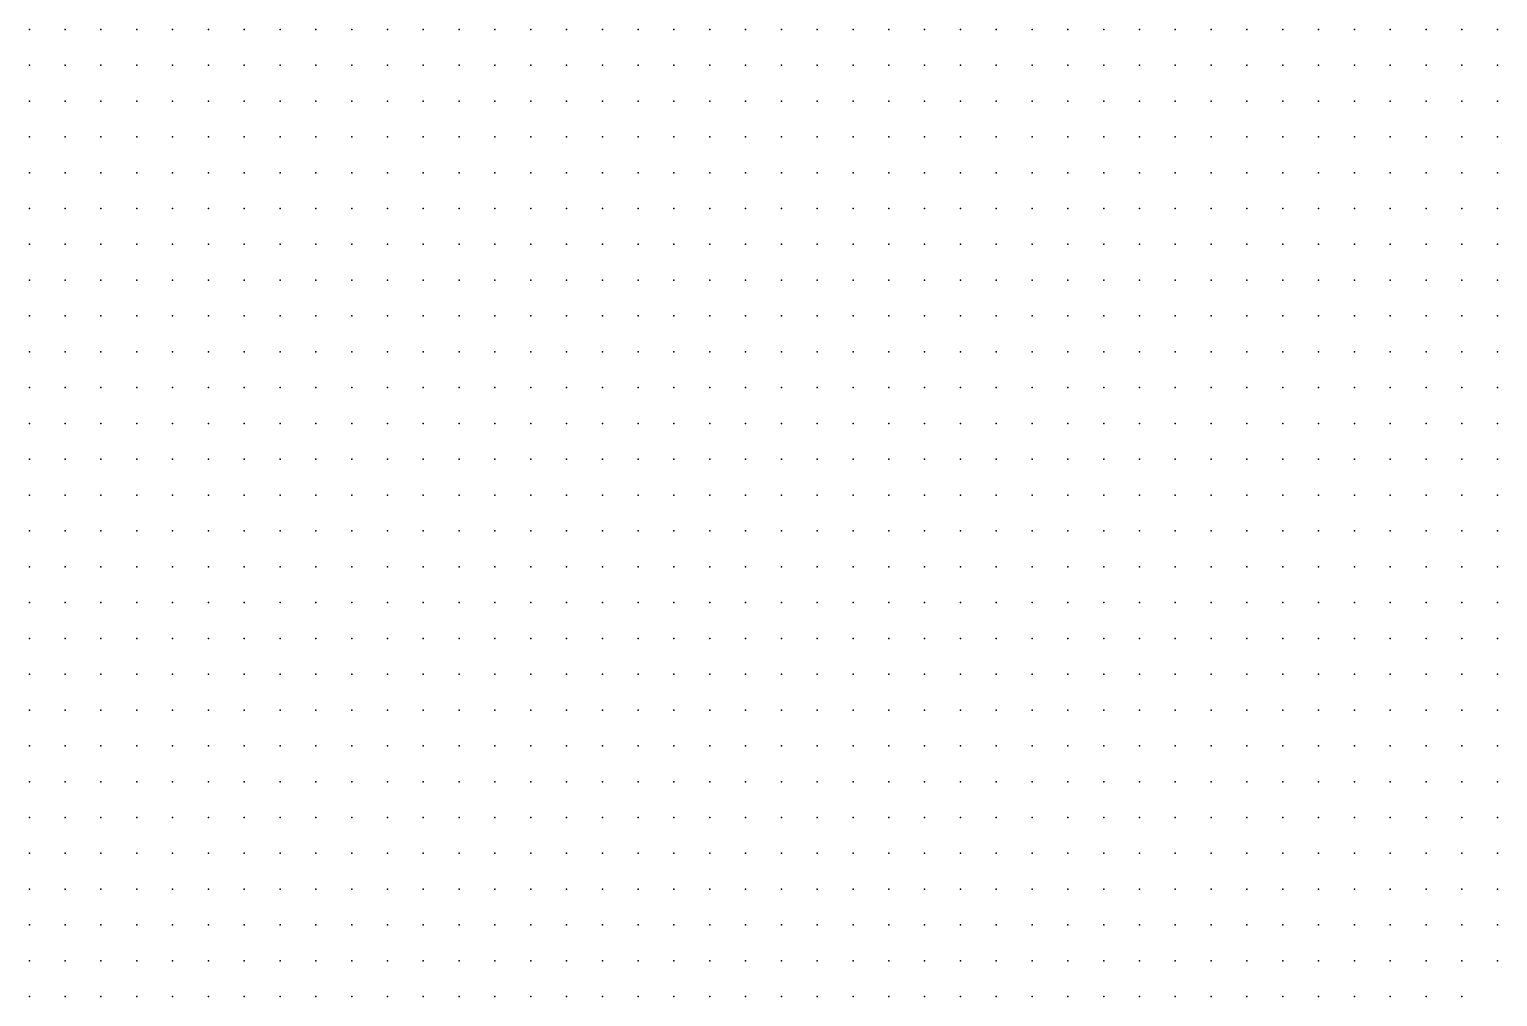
# Model space of a CAD drawing. Extents: x 1742705 to 1743120, y 4677765 to 4678040.
# Drawn here: x 1742915 to 1743120, y 4677765 to 4677900 of the extents above; entities that cross this region are included whole.
import ezdxf

# ---------------------------------------------------------------- set-up
doc = ezdxf.new("R2010")
doc.units = 0
doc.layers.add('010100', color=7, linetype='CONTINUOUS')

msp = doc.modelspace()

# ---------------------------------------------------------------- linework, layer by layer
at = {"layer": '010100', "color": 2}
for p in [(1742915, 4677900, 130.93), (1742920, 4677900, 129.11), (1742925, 4677900, 126.43), (1742930, 4677900, 124.51), (1742935, 4677900, 123.32), (1742940, 4677900, 122.11), (1742945, 4677900, 120.88), (1742950, 4677900, 119.75), (1742955, 4677900, 118.67), (1742960, 4677900, 117.59), (1742965, 4677900, 116.53), (1742970, 4677900, 115.55), (1742975, 4677900, 114.6), (1742980, 4677900, 113.49), (1742985, 4677900, 112.29), (1742990, 4677900, 110.99), (1742995, 4677900, 109.72), (1743000, 4677900, 108.77), (1743005, 4677900, 107.85), (1743010, 4677900, 106.98), (1743015, 4677900, 106.08), (1743020, 4677900, 105.12), (1743025, 4677900, 103.92), (1743030, 4677900, 102.68), (1743035, 4677900, 102.12), (1743040, 4677900, 101.35), (1743045, 4677900, 100.65), (1743050, 4677900, 100.08), (1743055, 4677900, 100), (1743060, 4677900, 98.77), (1743065, 4677900, 97.41), (1743070, 4677900, 95.93), (1743075, 4677900, 94.57), (1743080, 4677900, 93.33), (1743085, 4677900, 92.09), (1743090, 4677900, 90.85), (1743095, 4677900, 90), (1743100, 4677900, 88.87), (1743105, 4677900, 87.74), (1743110, 4677900, 86.69), (1743115, 4677900, 85.89), (1743120, 4677900, 85.73), (1742915, 4677895, 129.74), (1742920, 4677895, 127.72), (1742925, 4677895, 125.45), (1742930, 4677895, 123.75), (1742935, 4677895, 122.45), (1742940, 4677895, 121.28), (1742945, 4677895, 120.08), (1742950, 4677895, 119.07), (1742955, 4677895, 118.02), (1742960, 4677895, 116.94), (1742965, 4677895, 115.79), (1742970, 4677895, 114.77), (1742975, 4677895, 113.92), (1742980, 4677895, 113.1), (1742985, 4677895, 112.11), (1742990, 4677895, 110.85), (1742995, 4677895, 109.68), (1743000, 4677895, 108.69), (1743005, 4677895, 107.71), (1743010, 4677895, 106.72), (1743015, 4677895, 105.75), (1743020, 4677895, 104.75), (1743025, 4677895, 103.58), (1743030, 4677895, 102.41), (1743035, 4677895, 101.41), (1743040, 4677895, 100.86), (1743045, 4677895, 100.34), (1743050, 4677895, 100.07), (1743055, 4677895, 100.01), (1743060, 4677895, 99.03), (1743065, 4677895, 97.42), (1743070, 4677895, 95.84), (1743075, 4677895, 94.46), (1743080, 4677895, 93.31), (1743085, 4677895, 92.14), (1743090, 4677895, 91.35), (1743095, 4677895, 90.51), (1743100, 4677895, 89.6), (1743105, 4677895, 88.69), (1743110, 4677895, 87.88), (1743115, 4677895, 87.07), (1743120, 4677895, 86.7), (1742915, 4677890, 129.49), (1742920, 4677890, 127.35), (1742925, 4677890, 125.21), (1742930, 4677890, 123.38), (1742935, 4677890, 121.73), (1742940, 4677890, 120.37), (1742945, 4677890, 119.37), (1742950, 4677890, 118.39), (1742955, 4677890, 117.4), (1742960, 4677890, 116.36), (1742965, 4677890, 115.26), (1742970, 4677890, 114.34), (1742975, 4677890, 113.45), (1742980, 4677890, 112.57), (1742985, 4677890, 111.72), (1742990, 4677890, 110.77), (1742995, 4677890, 109.71), (1743000, 4677890, 108.68), (1743005, 4677890, 107.64), (1743010, 4677890, 106.61), (1743015, 4677890, 105.58), (1743020, 4677890, 104.5), (1743025, 4677890, 103.35), (1743030, 4677890, 102.22), (1743035, 4677890, 101.12), (1743040, 4677890, 100.47), (1743045, 4677890, 100.14), (1743050, 4677890, 100.05), (1743055, 4677890, 100.01), (1743060, 4677890, 99.08), (1743065, 4677890, 97.57), (1743070, 4677890, 96.06), (1743075, 4677890, 94.65), (1743080, 4677890, 93.64), (1743085, 4677890, 92.75), (1743090, 4677890, 91.85), (1743095, 4677890, 91.01), (1743100, 4677890, 90.15), (1743105, 4677890, 89.45), (1743110, 4677890, 88.78), (1743115, 4677890, 88.08), (1743120, 4677890, 87.44), (1742915, 4677885, 129.19), (1742920, 4677885, 126.78), (1742925, 4677885, 124.55), (1742930, 4677885, 122.71), (1742935, 4677885, 120.93), (1742940, 4677885, 119.58), (1742945, 4677885, 118.62), (1742950, 4677885, 117.72), (1742955, 4677885, 116.72), (1742960, 4677885, 115.73), (1742965, 4677885, 114.8), (1742970, 4677885, 114.05), (1742975, 4677885, 113.24), (1742980, 4677885, 112.44), (1742985, 4677885, 111.58), (1742990, 4677885, 110.72), (1742995, 4677885, 109.79), (1743000, 4677885, 108.71), (1743005, 4677885, 107.64), (1743010, 4677885, 106.56), (1743015, 4677885, 105.49), (1743020, 4677885, 104.39), (1743025, 4677885, 103.27), (1743030, 4677885, 102.2), (1743035, 4677885, 101.16), (1743040, 4677885, 100.26), (1743045, 4677885, 99.97), (1743050, 4677885, 99.96), (1743055, 4677885, 99.95), (1743060, 4677885, 98.74), (1743065, 4677885, 97.46), (1743070, 4677885, 96.1), (1743075, 4677885, 94.81), (1743080, 4677885, 93.92), (1743085, 4677885, 93.04), (1743090, 4677885, 92.16), (1743095, 4677885, 91.28), (1743100, 4677885, 90.5), (1743105, 4677885, 90.14), (1743110, 4677885, 89.4), (1743115, 4677885, 88.78), (1743120, 4677885, 87.77), (1742915, 4677880, 128.42), (1742920, 4677880, 126.08), (1742925, 4677880, 123.7), (1742930, 4677880, 121.63), (1742935, 4677880, 119.86), (1742940, 4677880, 118.93), (1742945, 4677880, 117.94), (1742950, 4677880, 116.95), (1742955, 4677880, 116.06), (1742960, 4677880, 115.1), (1742965, 4677880, 114.45), (1742970, 4677880, 113.82), (1742975, 4677880, 113.17), (1742980, 4677880, 112.44), (1742985, 4677880, 111.63), (1742990, 4677880, 110.82), (1742995, 4677880, 110), (1743000, 4677880, 108.88), (1743005, 4677880, 107.71), (1743010, 4677880, 106.56), (1743015, 4677880, 105.38), (1743020, 4677880, 104.36), (1743025, 4677880, 103.37), (1743030, 4677880, 102.42), (1743035, 4677880, 101.53), (1743040, 4677880, 100.6), (1743045, 4677880, 99.78), (1743050, 4677880, 99.52), (1743055, 4677880, 99.43), (1743060, 4677880, 98.28), (1743065, 4677880, 97.04), (1743070, 4677880, 95.8), (1743075, 4677880, 94.77), (1743080, 4677880, 94.14), (1743085, 4677880, 93.29), (1743090, 4677880, 92.41), (1743095, 4677880, 91.53), (1743100, 4677880, 90.91), (1743105, 4677880, 90.48), (1743110, 4677880, 89.94), (1743115, 4677880, 89.18), (1743120, 4677880, 87.97), (1742915, 4677875, 127.18), (1742920, 4677875, 125.07), (1742925, 4677875, 122.71), (1742930, 4677875, 120.32), (1742935, 4677875, 119.23), (1742940, 4677875, 118.28), (1742945, 4677875, 117.36), (1742950, 4677875, 116.33), (1742955, 4677875, 115.31), (1742960, 4677875, 114.77), (1742965, 4677875, 114.19), (1742970, 4677875, 113.55), (1742975, 4677875, 112.89), (1742980, 4677875, 112.28), (1742985, 4677875, 111.6), (1742990, 4677875, 110.89), (1742995, 4677875, 110.11), (1743000, 4677875, 109), (1743005, 4677875, 107.77), (1743010, 4677875, 106.64), (1743015, 4677875, 105.51), (1743020, 4677875, 104.59), (1743025, 4677875, 103.7), (1743030, 4677875, 102.8), (1743035, 4677875, 101.87), (1743040, 4677875, 100.94), (1743045, 4677875, 100.03), (1743050, 4677875, 99.22), (1743055, 4677875, 98.91), (1743060, 4677875, 97.79), (1743065, 4677875, 96.67), (1743070, 4677875, 95.58), (1743075, 4677875, 94.63), (1743080, 4677875, 93.97), (1743085, 4677875, 93.43), (1743090, 4677875, 92.66), (1743095, 4677875, 91.78), (1743100, 4677875, 91.32), (1743105, 4677875, 90.81), (1743110, 4677875, 90.1), (1743115, 4677875, 89.22), (1743120, 4677875, 88.32), (1742915, 4677870, 126.2), (1742920, 4677870, 124.08), (1742925, 4677870, 121.88), (1742930, 4677870, 119.81), (1742935, 4677870, 118.83), (1742940, 4677870, 117.85), (1742945, 4677870, 116.87), (1742950, 4677870, 115.91), (1742955, 4677870, 115), (1742960, 4677870, 114.49), (1742965, 4677870, 113.91), (1742970, 4677870, 113.33), (1742975, 4677870, 112.75), (1742980, 4677870, 112.11), (1742985, 4677870, 111.44), (1742990, 4677870, 110.77), (1742995, 4677870, 110.1), (1743000, 4677870, 109.04), (1743005, 4677870, 107.93), (1743010, 4677870, 106.95), (1743015, 4677870, 105.93), (1743020, 4677870, 104.99), (1743025, 4677870, 104.11), (1743030, 4677870, 103.19), (1743035, 4677870, 102.27), (1743040, 4677870, 101.38), (1743045, 4677870, 100.48), (1743050, 4677870, 99.62), (1743055, 4677870, 98.34), (1743060, 4677870, 97.54), (1743065, 4677870, 96.55), (1743070, 4677870, 95.54), (1743075, 4677870, 94.66), (1743080, 4677870, 93.76), (1743085, 4677870, 93.11), (1743090, 4677870, 92.69), (1743095, 4677870, 92.14), (1743100, 4677870, 91.63), (1743105, 4677870, 90.77), (1743110, 4677870, 89.67), (1743115, 4677870, 88.85), (1743120, 4677870, 88.04), (1742915, 4677865, 125.39), (1742920, 4677865, 123.42), (1742925, 4677865, 121.4), (1742930, 4677865, 119.67), (1742935, 4677865, 118.69), (1742940, 4677865, 117.71), (1742945, 4677865, 116.73), (1742950, 4677865, 115.75), (1742955, 4677865, 114.86), (1742960, 4677865, 114.25), (1742965, 4677865, 113.64), (1742970, 4677865, 113.05), (1742975, 4677865, 112.47), (1742980, 4677865, 111.89), (1742985, 4677865, 111.31), (1742990, 4677865, 110.68), (1742995, 4677865, 110.01), (1743000, 4677865, 109.01), (1743005, 4677865, 108), (1743010, 4677865, 107), (1743015, 4677865, 105.99), (1743020, 4677865, 105), (1743025, 4677865, 104.45), (1743030, 4677865, 103.51), (1743035, 4677865, 102.61), (1743040, 4677865, 101.78), (1743045, 4677865, 100.96), (1743050, 4677865, 100.12), (1743055, 4677865, 98.79), (1743060, 4677865, 97.2), (1743065, 4677865, 96.4), (1743070, 4677865, 95.63), (1743075, 4677865, 94.63), (1743080, 4677865, 93.93), (1743085, 4677865, 92.96), (1743090, 4677865, 92.6), (1743095, 4677865, 91.99), (1743100, 4677865, 91.17), (1743105, 4677865, 90.22), (1743110, 4677865, 89.47), (1743115, 4677865, 88.78), (1743120, 4677865, 88.01), (1742915, 4677860, 124.84), (1742920, 4677860, 122.98), (1742925, 4677860, 121.09), (1742930, 4677860, 119.59), (1742935, 4677860, 118.63), (1742940, 4677860, 117.67), (1742945, 4677860, 116.71), (1742950, 4677860, 115.75), (1742955, 4677860, 114.86), (1742960, 4677860, 114.24), (1742965, 4677860, 113.62), (1742970, 4677860, 113.01), (1742975, 4677860, 112.4), (1742980, 4677860, 111.78), (1742985, 4677860, 111.17), (1742990, 4677860, 110.56), (1742995, 4677860, 109.91), (1743000, 4677860, 108.86), (1743005, 4677860, 107.89), (1743010, 4677860, 106.97), (1743015, 4677860, 105.96), (1743020, 4677860, 105), (1743025, 4677860, 104.5), (1743030, 4677860, 103.74), (1743035, 4677860, 102.92), (1743040, 4677860, 102.07), (1743045, 4677860, 101.22), (1743050, 4677860, 100.37), (1743055, 4677860, 99.17), (1743060, 4677860, 97.69), (1743065, 4677860, 96.42), (1743070, 4677860, 95.62), (1743075, 4677860, 94.96), (1743080, 4677860, 94.12), (1743085, 4677860, 93), (1743090, 4677860, 92.01), (1743095, 4677860, 91.42), (1743100, 4677860, 90.66), (1743105, 4677860, 89.83), (1743110, 4677860, 89.24), (1743115, 4677860, 88.55), (1743120, 4677860, 87.9), (1742915, 4677855, 124.51), (1742920, 4677855, 122.83), (1742925, 4677855, 121.18), (1742930, 4677855, 119.72), (1742935, 4677855, 118.75), (1742940, 4677855, 117.77), (1742945, 4677855, 116.8), (1742950, 4677855, 115.84), (1742955, 4677855, 114.9), (1742960, 4677855, 114.28), (1742965, 4677855, 113.66), (1742970, 4677855, 113.04), (1742975, 4677855, 112.41), (1742980, 4677855, 111.79), (1742985, 4677855, 111.16), (1742990, 4677855, 110.54), (1742995, 4677855, 109.84), (1743000, 4677855, 108.78), (1743005, 4677855, 107.72), (1743010, 4677855, 106.68), (1743015, 4677855, 105.66), (1743020, 4677855, 105), (1743025, 4677855, 104.51), (1743030, 4677855, 103.53), (1743035, 4677855, 102.74), (1743040, 4677855, 101.98), (1743045, 4677855, 101.21), (1743050, 4677855, 100.41), (1743055, 4677855, 99.29), (1743060, 4677855, 97.86), (1743065, 4677855, 96.44), (1743070, 4677855, 95.38), (1743075, 4677855, 95.03), (1743080, 4677855, 94.09), (1743085, 4677855, 92.97), (1743090, 4677855, 91.86), (1743095, 4677855, 90.97), (1743100, 4677855, 90.24), (1743105, 4677855, 89.52), (1743110, 4677855, 88.86), (1743115, 4677855, 88.24), (1743120, 4677855, 87.62), (1742915, 4677850, 124.5), (1742920, 4677850, 122.92), (1742925, 4677850, 121.42), (1742930, 4677850, 119.94), (1742935, 4677850, 118.99), (1742940, 4677850, 118.05), (1742945, 4677850, 117.06), (1742950, 4677850, 116.05), (1742955, 4677850, 115.01), (1742960, 4677850, 114.34), (1742965, 4677850, 113.68), (1742970, 4677850, 113.02), (1742975, 4677850, 112.36), (1742980, 4677850, 111.7), (1742985, 4677850, 111.04), (1742990, 4677850, 110.41), (1742995, 4677850, 109.66), (1743000, 4677850, 108.64), (1743005, 4677850, 107.6), (1743010, 4677850, 106.56), (1743015, 4677850, 105.47), (1743020, 4677850, 105), (1743025, 4677850, 104.78), (1743030, 4677850, 103.81), (1743035, 4677850, 102.84), (1743040, 4677850, 101.86), (1743045, 4677850, 100.97), (1743050, 4677850, 100.22), (1743055, 4677850, 99.06), (1743060, 4677850, 97.73), (1743065, 4677850, 96.45), (1743070, 4677850, 95.13), (1743075, 4677850, 94.55), (1743080, 4677850, 93.68), (1743085, 4677850, 92.74), (1743090, 4677850, 91.8), (1743095, 4677850, 90.71), (1743100, 4677850, 89.94), (1743105, 4677850, 89.28), (1743110, 4677850, 88.61), (1743115, 4677850, 87.95), (1743120, 4677850, 87.28), (1742915, 4677845, 124.58), (1742920, 4677845, 123.17), (1742925, 4677845, 121.75), (1742930, 4677845, 120.46), (1742935, 4677845, 119.4), (1742940, 4677845, 118.4), (1742945, 4677845, 117.39), (1742950, 4677845, 116.42), (1742955, 4677845, 115.33), (1742960, 4677845, 114.77), (1742965, 4677845, 114.11), (1742970, 4677845, 113.44), (1742975, 4677845, 112.78), (1742980, 4677845, 112.11), (1742985, 4677845, 111.37), (1742990, 4677845, 110.44), (1742995, 4677845, 109.62), (1743000, 4677845, 108.64), (1743005, 4677845, 107.67), (1743010, 4677845, 106.69), (1743015, 4677845, 105.71), (1743020, 4677845, 105), (1743025, 4677845, 105), (1743030, 4677845, 104.09), (1743035, 4677845, 103.12), (1743040, 4677845, 102.14), (1743045, 4677845, 101.28), (1743050, 4677845, 100), (1743055, 4677845, 98.6), (1743060, 4677845, 97.22), (1743065, 4677845, 95.89), (1743070, 4677845, 94.74), (1743075, 4677845, 93.91), (1743080, 4677845, 93.11), (1743085, 4677845, 92.3), (1743090, 4677845, 91.38), (1743095, 4677845, 90.41), (1743100, 4677845, 89.66), (1743105, 4677845, 89.04), (1743110, 4677845, 88.39), (1743115, 4677845, 87.75), (1743120, 4677845, 87.09), (1742915, 4677840, 124.49), (1742920, 4677840, 123.22), (1742925, 4677840, 122.06), (1742930, 4677840, 120.91), (1742935, 4677840, 119.89), (1742940, 4677840, 118.95), (1742945, 4677840, 117.95), (1742950, 4677840, 116.93), (1742955, 4677840, 115.89), (1742960, 4677840, 115.01), (1742965, 4677840, 114.56), (1742970, 4677840, 113.95), (1742975, 4677840, 113.32), (1742980, 4677840, 112.27), (1742985, 4677840, 111.41), (1742990, 4677840, 110.31), (1742995, 4677840, 110), (1743000, 4677840, 109.15), (1743005, 4677840, 108.17), (1743010, 4677840, 107.2), (1743015, 4677840, 106.59), (1743020, 4677840, 106.04), (1743025, 4677840, 105.36), (1743030, 4677840, 104.63), (1743035, 4677840, 103.88), (1743040, 4677840, 102.74), (1743045, 4677840, 101.43), (1743050, 4677840, 99.96), (1743055, 4677840, 98.48), (1743060, 4677840, 97.01), (1743065, 4677840, 95.55), (1743070, 4677840, 94.42), (1743075, 4677840, 93.53), (1743080, 4677840, 92.64), (1743085, 4677840, 91.72), (1743090, 4677840, 90.89), (1743095, 4677840, 90.01), (1743100, 4677840, 89.55), (1743105, 4677840, 88.87), (1743110, 4677840, 88.2), (1743115, 4677840, 87.52), (1743120, 4677840, 86.89), (1742915, 4677835, 124.46), (1742920, 4677835, 123.32), (1742925, 4677835, 122.29), (1742930, 4677835, 121.37), (1742935, 4677835, 120.5), (1742940, 4677835, 119.61), (1742945, 4677835, 118.59), (1742950, 4677835, 117.54), (1742955, 4677835, 116.6), (1742960, 4677835, 115.82), (1742965, 4677835, 115.25), (1742970, 4677835, 114.58), (1742975, 4677835, 113.73), (1742980, 4677835, 112.97), (1742985, 4677835, 112.22), (1742990, 4677835, 111.11), (1742995, 4677835, 110), (1743000, 4677835, 109.66), (1743005, 4677835, 108.68), (1743010, 4677835, 108.16), (1743015, 4677835, 107.58), (1743020, 4677835, 107.06), (1743025, 4677835, 106.4), (1743030, 4677835, 105.65), (1743035, 4677835, 104.64), (1743040, 4677835, 103.26), (1743045, 4677835, 101.72), (1743050, 4677835, 100.12), (1743055, 4677835, 98.59), (1743060, 4677835, 97.11), (1743065, 4677835, 95.53), (1743070, 4677835, 94.37), (1743075, 4677835, 93.43), (1743080, 4677835, 92.5), (1743085, 4677835, 91.56), (1743090, 4677835, 90.63), (1743095, 4677835, 90), (1743100, 4677835, 89.71), (1743105, 4677835, 89.04), (1743110, 4677835, 88.36), (1743115, 4677835, 87.69), (1743120, 4677835, 87.01), (1742915, 4677830, 124.55), (1742920, 4677830, 123.56), (1742925, 4677830, 122.63), (1742930, 4677830, 121.81), (1742935, 4677830, 120.98), (1742940, 4677830, 120.14), (1742945, 4677830, 119.1), (1742950, 4677830, 118.05), (1742955, 4677830, 117.18), (1742960, 4677830, 116.56), (1742965, 4677830, 115.92), (1742970, 4677830, 115.24), (1742975, 4677830, 114.94), (1742980, 4677830, 114.24), (1742985, 4677830, 113.31), (1742990, 4677830, 112.17), (1742995, 4677830, 111.07), (1743000, 4677830, 110.19), (1743005, 4677830, 109.68), (1743010, 4677830, 109.13), (1743015, 4677830, 108.68), (1743020, 4677830, 108.12), (1743025, 4677830, 107.39), (1743030, 4677830, 106.45), (1743035, 4677830, 105.29), (1743040, 4677830, 103.88), (1743045, 4677830, 102.34), (1743050, 4677830, 100.68), (1743055, 4677830, 99.05), (1743060, 4677830, 97.47), (1743065, 4677830, 95.76), (1743070, 4677830, 94.45), (1743075, 4677830, 93.51), (1743080, 4677830, 92.57), (1743085, 4677830, 91.63), (1743090, 4677830, 90.72), (1743095, 4677830, 90), (1743100, 4677830, 89.87), (1743105, 4677830, 89.2), (1743110, 4677830, 88.52), (1743115, 4677830, 87.84), (1743120, 4677830, 87.03), (1742915, 4677825, 124.6), (1742920, 4677825, 123.73), (1742925, 4677825, 122.84), (1742930, 4677825, 121.95), (1742935, 4677825, 121.06), (1742940, 4677825, 120.17), (1742945, 4677825, 119.47), (1742950, 4677825, 118.54), (1742955, 4677825, 117.88), (1742960, 4677825, 117.2), (1742965, 4677825, 116.55), (1742970, 4677825, 116), (1742975, 4677825, 115.63), (1742980, 4677825, 115.27), (1742985, 4677825, 114.66), (1742990, 4677825, 113.74), (1742995, 4677825, 112.7), (1743000, 4677825, 111.79), (1743005, 4677825, 111), (1743010, 4677825, 110.27), (1743015, 4677825, 109.78), (1743020, 4677825, 109.13), (1743025, 4677825, 108.2), (1743030, 4677825, 107.06), (1743035, 4677825, 105.94), (1743040, 4677825, 104.76), (1743045, 4677825, 103.11), (1743050, 4677825, 101.48), (1743055, 4677825, 99.91), (1743060, 4677825, 98.05), (1743065, 4677825, 96.08), (1743070, 4677825, 94.63), (1743075, 4677825, 93.77), (1743080, 4677825, 92.9), (1743085, 4677825, 92.04), (1743090, 4677825, 91.18), (1743095, 4677825, 90.57), (1743100, 4677825, 90), (1743105, 4677825, 89.5), (1743110, 4677825, 88.82), (1743115, 4677825, 88.1), (1743120, 4677825, 87.34), (1742915, 4677820, 124.42), (1742920, 4677820, 123.42), (1742925, 4677820, 122.52), (1742930, 4677820, 121.63), (1742935, 4677820, 120.74), (1742940, 4677820, 120), (1742945, 4677820, 119.9), (1742950, 4677820, 119.18), (1742955, 4677820, 118.36), (1742960, 4677820, 117.6), (1742965, 4677820, 117.22), (1742970, 4677820, 116.84), (1742975, 4677820, 116.37), (1742980, 4677820, 115.81), (1742985, 4677820, 115.25), (1742990, 4677820, 115), (1742995, 4677820, 114.26), (1743000, 4677820, 113.3), (1743005, 4677820, 112.41), (1743010, 4677820, 111.56), (1743015, 4677820, 110.66), (1743020, 4677820, 109.96), (1743025, 4677820, 108.83), (1743030, 4677820, 107.64), (1743035, 4677820, 106.49), (1743040, 4677820, 105.38), (1743045, 4677820, 103.96), (1743050, 4677820, 102.36), (1743055, 4677820, 100.61), (1743060, 4677820, 98.62), (1743065, 4677820, 96.44), (1743070, 4677820, 95), (1743075, 4677820, 94.24), (1743080, 4677820, 93.37), (1743085, 4677820, 92.68), (1743090, 4677820, 92.02), (1743095, 4677820, 91.41), (1743100, 4677820, 90.76), (1743105, 4677820, 89.96), (1743110, 4677820, 89.23), (1743115, 4677820, 88.46), (1743120, 4677820, 87.68), (1742915, 4677815, 124.24), (1742920, 4677815, 123.27), (1742925, 4677815, 122.28), (1742930, 4677815, 121.31), (1742935, 4677815, 120.41), (1742940, 4677815, 120), (1742945, 4677815, 120), (1742950, 4677815, 119.51), (1742955, 4677815, 118.81), (1742960, 4677815, 118.37), (1742965, 4677815, 117.82), (1742970, 4677815, 117.26), (1742975, 4677815, 116.7), (1742980, 4677815, 116.14), (1742985, 4677815, 115.58), (1742990, 4677815, 115.02), (1742995, 4677815, 115), (1743000, 4677815, 114.5), (1743005, 4677815, 113.35), (1743010, 4677815, 112.38), (1743015, 4677815, 111.43), (1743020, 4677815, 110.36), (1743025, 4677815, 109.18), (1743030, 4677815, 108.02), (1743035, 4677815, 106.91), (1743040, 4677815, 105.72), (1743045, 4677815, 104.55), (1743050, 4677815, 102.64), (1743055, 4677815, 100.72), (1743060, 4677815, 98.77), (1743065, 4677815, 97.07), (1743070, 4677815, 95.65), (1743075, 4677815, 94.82), (1743080, 4677815, 94.17), (1743085, 4677815, 93.46), (1743090, 4677815, 92.83), (1743095, 4677815, 92.2), (1743100, 4677815, 91.39), (1743105, 4677815, 90.48), (1743110, 4677815, 89.58), (1743115, 4677815, 88.77), (1743120, 4677815, 87.95), (1742915, 4677810, 124.1), (1742920, 4677810, 123.11), (1742925, 4677810, 122.12), (1742930, 4677810, 121.13), (1742935, 4677810, 120.15), (1742940, 4677810, 120), (1742945, 4677810, 120), (1742950, 4677810, 119.78), (1742955, 4677810, 119.26), (1742960, 4677810, 118.7), (1742965, 4677810, 118.14), (1742970, 4677810, 117.58), (1742975, 4677810, 117.02), (1742980, 4677810, 116.46), (1742985, 4677810, 115.9), (1742990, 4677810, 115.34), (1742995, 4677810, 115), (1743000, 4677810, 115), (1743005, 4677810, 114.05), (1743010, 4677810, 112.89), (1743015, 4677810, 111.74), (1743020, 4677810, 110.61), (1743025, 4677810, 109.43), (1743030, 4677810, 108.19), (1743035, 4677810, 106.99), (1743040, 4677810, 105.79), (1743045, 4677810, 104.38), (1743050, 4677810, 102.5), (1743055, 4677810, 100.62), (1743060, 4677810, 98.92), (1743065, 4677810, 97.56), (1743070, 4677810, 96.59), (1743075, 4677810, 95.61), (1743080, 4677810, 94.97), (1743085, 4677810, 94.24), (1743090, 4677810, 93.63), (1743095, 4677810, 92.83), (1743100, 4677810, 91.9), (1743105, 4677810, 90.77), (1743110, 4677810, 89.76), (1743115, 4677810, 89.03), (1743120, 4677810, 88.33), (1742915, 4677805, 124.03), (1742920, 4677805, 123.1), (1742925, 4677805, 122.17), (1742930, 4677805, 121.23), (1742935, 4677805, 120.28), (1742940, 4677805, 120), (1742945, 4677805, 120), (1742950, 4677805, 119.69), (1742955, 4677805, 119.25), (1742960, 4677805, 118.81), (1742965, 4677805, 118.37), (1742970, 4677805, 117.9), (1742975, 4677805, 117.35), (1742980, 4677805, 116.79), (1742985, 4677805, 116.23), (1742990, 4677805, 115.67), (1742995, 4677805, 115.11), (1743000, 4677805, 115), (1743005, 4677805, 114.22), (1743010, 4677805, 113.09), (1743015, 4677805, 111.95), (1743020, 4677805, 110.83), (1743025, 4677805, 109.67), (1743030, 4677805, 108.35), (1743035, 4677805, 107.01), (1743040, 4677805, 105.64), (1743045, 4677805, 104.02), (1743050, 4677805, 102.15), (1743055, 4677805, 100.3), (1743060, 4677805, 98.99), (1743065, 4677805, 97.95), (1743070, 4677805, 96.97), (1743075, 4677805, 96.06), (1743080, 4677805, 95.52), (1743085, 4677805, 95.04), (1743090, 4677805, 94.31), (1743095, 4677805, 93.23), (1743100, 4677805, 92.22), (1743105, 4677805, 90.93), (1743110, 4677805, 89.83), (1743115, 4677805, 89.18), (1743120, 4677805, 88.54), (1742915, 4677800, 123.52), (1742920, 4677800, 122.66), (1742925, 4677800, 121.78), (1742930, 4677800, 120.89), (1742935, 4677800, 120), (1742940, 4677800, 120), (1742945, 4677800, 120), (1742950, 4677800, 119.61), (1742955, 4677800, 119.17), (1742960, 4677800, 118.73), (1742965, 4677800, 118.29), (1742970, 4677800, 117.85), (1742975, 4677800, 117.41), (1742980, 4677800, 116.95), (1742985, 4677800, 116.49), (1742990, 4677800, 115.99), (1742995, 4677800, 115.43), (1743000, 4677800, 115), (1743005, 4677800, 114.18), (1743010, 4677800, 113.12), (1743015, 4677800, 112.06), (1743020, 4677800, 111), (1743025, 4677800, 109.92), (1743030, 4677800, 108.53), (1743035, 4677800, 107.14), (1743040, 4677800, 105.7), (1743045, 4677800, 103.97), (1743050, 4677800, 101.99), (1743055, 4677800, 100.09), (1743060, 4677800, 99.32), (1743065, 4677800, 98.34), (1743070, 4677800, 97.36), (1743075, 4677800, 96.62), (1743080, 4677800, 96.12), (1743085, 4677800, 95.57), (1743090, 4677800, 94.9), (1743095, 4677800, 93.68), (1743100, 4677800, 92.46), (1743105, 4677800, 91.2), (1743110, 4677800, 89.99), (1743115, 4677800, 89.37), (1743120, 4677800, 88.74), (1742915, 4677795, 123.23), (1742920, 4677795, 122.1), (1742925, 4677795, 121.27), (1742930, 4677795, 120.38), (1742935, 4677795, 120), (1742940, 4677795, 120), (1742945, 4677795, 119.96), (1742950, 4677795, 119.52), (1742955, 4677795, 119.08), (1742960, 4677795, 118.64), (1742965, 4677795, 118.2), (1742970, 4677795, 117.77), (1742975, 4677795, 117.33), (1742980, 4677795, 116.89), (1742985, 4677795, 116.45), (1742990, 4677795, 116.01), (1742995, 4677795, 115.54), (1743000, 4677795, 115.07), (1743005, 4677795, 114.14), (1743010, 4677795, 113.12), (1743015, 4677795, 112.1), (1743020, 4677795, 111.08), (1743025, 4677795, 110.06), (1743030, 4677795, 108.63), (1743035, 4677795, 107.14), (1743040, 4677795, 105.65), (1743045, 4677795, 103.87), (1743050, 4677795, 101.88), (1743055, 4677795, 99.97), (1743060, 4677795, 99.51), (1743065, 4677795, 98.72), (1743070, 4677795, 97.74), (1743075, 4677795, 97.2), (1743080, 4677795, 96.62), (1743085, 4677795, 95.9), (1743090, 4677795, 95.15), (1743095, 4677795, 93.98), (1743100, 4677795, 92.74), (1743105, 4677795, 91.5), (1743110, 4677795, 90.25), (1743115, 4677795, 89.42), (1743120, 4677795, 88.72), (1742915, 4677790, 123.3), (1742920, 4677790, 122.05), (1742925, 4677790, 120.8), (1742930, 4677790, 120), (1742935, 4677790, 120), (1742940, 4677790, 120), (1742945, 4677790, 119.88), (1742950, 4677790, 119.44), (1742955, 4677790, 119), (1742960, 4677790, 118.56), (1742965, 4677790, 118.12), (1742970, 4677790, 117.68), (1742975, 4677790, 117.24), (1742980, 4677790, 116.8), (1742985, 4677790, 116.36), (1742990, 4677790, 115.92), (1742995, 4677790, 115.49), (1743000, 4677790, 115.07), (1743005, 4677790, 114.09), (1743010, 4677790, 112.98), (1743015, 4677790, 111.96), (1743020, 4677790, 110.96), (1743025, 4677790, 109.94), (1743030, 4677790, 108.41), (1743035, 4677790, 106.95), (1743040, 4677790, 105.47), (1743045, 4677790, 103.6), (1743050, 4677790, 101.76), (1743055, 4677790, 99.97), (1743060, 4677790, 99.5), (1743065, 4677790, 99.01), (1743070, 4677790, 98.28), (1743075, 4677790, 97.57), (1743080, 4677790, 96.77), (1743085, 4677790, 95.98), (1743090, 4677790, 95.2), (1743095, 4677790, 94.05), (1743100, 4677790, 92.78), (1743105, 4677790, 91.51), (1743110, 4677790, 90.22), (1743115, 4677790, 89.36), (1743120, 4677790, 88.61), (1742915, 4677785, 123.37), (1742920, 4677785, 122.45), (1742925, 4677785, 121.5), (1742930, 4677785, 120.55), (1742935, 4677785, 120.15), (1742940, 4677785, 120), (1742945, 4677785, 119.79), (1742950, 4677785, 119.35), (1742955, 4677785, 118.91), (1742960, 4677785, 118.47), (1742965, 4677785, 118.04), (1742970, 4677785, 117.62), (1742975, 4677785, 117.2), (1742980, 4677785, 116.75), (1742985, 4677785, 116.29), (1742990, 4677785, 115.84), (1742995, 4677785, 115.38), (1743000, 4677785, 115), (1743005, 4677785, 114.05), (1743010, 4677785, 112.91), (1743015, 4677785, 111.75), (1743020, 4677785, 110.6), (1743025, 4677785, 109.26), (1743030, 4677785, 107.64), (1743035, 4677785, 106.14), (1743040, 4677785, 104.69), (1743045, 4677785, 102.75), (1743050, 4677785, 100.83), (1743055, 4677785, 99.8), (1743060, 4677785, 99.41), (1743065, 4677785, 99.01), (1743070, 4677785, 98.28), (1743075, 4677785, 97.65), (1743080, 4677785, 96.88), (1743085, 4677785, 96.1), (1743090, 4677785, 95.32), (1743095, 4677785, 94.23), (1743100, 4677785, 92.92), (1743105, 4677785, 91.61), (1743110, 4677785, 90.28), (1743115, 4677785, 89.32), (1743120, 4677785, 88.52), (1742915, 4677780, 124.4), (1742920, 4677780, 123.4), (1742925, 4677780, 122.44), (1742930, 4677780, 121.63), (1742935, 4677780, 121.13), (1742940, 4677780, 120.15), (1742945, 4677780, 119.74), (1742950, 4677780, 119.34), (1742955, 4677780, 118.88), (1742960, 4677780, 118.42), (1742965, 4677780, 117.96), (1742970, 4677780, 117.5), (1742975, 4677780, 117.04), (1742980, 4677780, 116.58), (1742985, 4677780, 116.13), (1742990, 4677780, 115.67), (1742995, 4677780, 115.21), (1743000, 4677780, 115), (1743005, 4677780, 114.47), (1743010, 4677780, 112.91), (1743015, 4677780, 111.34), (1743020, 4677780, 109.79), (1743025, 4677780, 108.29), (1743030, 4677780, 106.67), (1743035, 4677780, 105.15), (1743040, 4677780, 103.53), (1743045, 4677780, 101.83), (1743050, 4677780, 100), (1743055, 4677780, 99.89), (1743060, 4677780, 99.49), (1743065, 4677780, 98.9), (1743070, 4677780, 97.74), (1743075, 4677780, 97.44), (1743080, 4677780, 96.83), (1743085, 4677780, 96.14), (1743090, 4677780, 95.4), (1743095, 4677780, 94.36), (1743100, 4677780, 93.04), (1743105, 4677780, 91.72), (1743110, 4677780, 90.41), (1743115, 4677780, 89.29), (1743120, 4677780, 88.38), (1742915, 4677775, 125.25), (1742920, 4677775, 124.34), (1742925, 4677775, 123.39), (1742930, 4677775, 122.62), (1742935, 4677775, 121.62), (1742940, 4677775, 120.52), (1742945, 4677775, 120), (1742950, 4677775, 119.45), (1742955, 4677775, 118.85), (1742960, 4677775, 118.25), (1742965, 4677775, 117.79), (1742970, 4677775, 117.33), (1742975, 4677775, 116.87), (1742980, 4677775, 116.42), (1742985, 4677775, 115.96), (1742990, 4677775, 115.5), (1742995, 4677775, 115.04), (1743000, 4677775, 115), (1743005, 4677775, 114.56), (1743010, 4677775, 112.35), (1743015, 4677775, 110.29), (1743020, 4677775, 108.8), (1743025, 4677775, 107.31), (1743030, 4677775, 105.75), (1743035, 4677775, 104.25), (1743040, 4677775, 102.95), (1743045, 4677775, 101.49), (1743050, 4677775, 100), (1743055, 4677775, 99.97), (1743060, 4677775, 99.61), (1743065, 4677775, 98.59), (1743070, 4677775, 97.33), (1743075, 4677775, 96.9), (1743080, 4677775, 96.58), (1743085, 4677775, 96), (1743090, 4677775, 95.31), (1743095, 4677775, 94.36), (1743100, 4677775, 93.11), (1743105, 4677775, 91.81), (1743110, 4677775, 90.5), (1743115, 4677775, 89.28), (1743120, 4677775, 88.11), (1742915, 4677770, 126.15), (1742920, 4677770, 125.27), (1742925, 4677770, 124.59), (1742930, 4677770, 123.7), (1742935, 4677770, 122.54), (1742940, 4677770, 121.29), (1742945, 4677770, 120), (1742950, 4677770, 119.98), (1742955, 4677770, 119.38), (1742960, 4677770, 118.77), (1742965, 4677770, 118.17), (1742970, 4677770, 117.57), (1742975, 4677770, 116.97), (1742980, 4677770, 116.37), (1742985, 4677770, 115.79), (1742990, 4677770, 115.33), (1742995, 4677770, 115), (1743000, 4677770, 115), (1743005, 4677770, 113.9), (1743010, 4677770, 111.95), (1743015, 4677770, 109.83), (1743020, 4677770, 108.32), (1743025, 4677770, 106.8), (1743030, 4677770, 105.26), (1743035, 4677770, 103.96), (1743040, 4677770, 102.7), (1743045, 4677770, 101.58), (1743050, 4677770, 100.6), (1743055, 4677770, 100), (1743060, 4677770, 99.53), (1743065, 4677770, 98.27), (1743070, 4677770, 97.01), (1743075, 4677770, 96.36), (1743080, 4677770, 96.06), (1743085, 4677770, 95.72), (1743090, 4677770, 95.16), (1743095, 4677770, 94.01), (1743100, 4677770, 92.67), (1743105, 4677770, 91.34), (1743110, 4677770, 90.13), (1743115, 4677770, 88.87), (1743120, 4677770, 87.56), (1742915, 4677765, 127.06), (1742920, 4677765, 126.21), (1742925, 4677765, 125.79), (1742930, 4677765, 125), (1742935, 4677765, 123.68), (1742940, 4677765, 122.13), (1742945, 4677765, 120.81), (1742950, 4677765, 120), (1742955, 4677765, 119.9), (1742960, 4677765, 119.3), (1742965, 4677765, 118.69), (1742970, 4677765, 118.09), (1742975, 4677765, 117.49), (1742980, 4677765, 116.89), (1742985, 4677765, 116.4), (1742990, 4677765, 115.42), (1742995, 4677765, 115), (1743000, 4677765, 114.99), (1743005, 4677765, 113.3), (1743010, 4677765, 111.6), (1743015, 4677765, 110), (1743020, 4677765, 108.52), (1743025, 4677765, 107.07), (1743030, 4677765, 105.55), (1743035, 4677765, 104.33), (1743040, 4677765, 103.32), (1743045, 4677765, 102.31), (1743050, 4677765, 100.95), (1743055, 4677765, 100), (1743060, 4677765, 99.46), (1743065, 4677765, 97.96), (1743070, 4677765, 96.7), (1743075, 4677765, 95.82), (1743080, 4677765, 95.52), (1743085, 4677765, 95.21), (1743090, 4677765, 94.66), (1743095, 4677765, 93.33), (1743100, 4677765, 92.01), (1743105, 4677765, 90.65), (1743110, 4677765, 89.34), (1743115, 4677765, 88.09)]:
    msp.add_point(p, dxfattribs=at)

doc.saveas('drawing.dxf')
